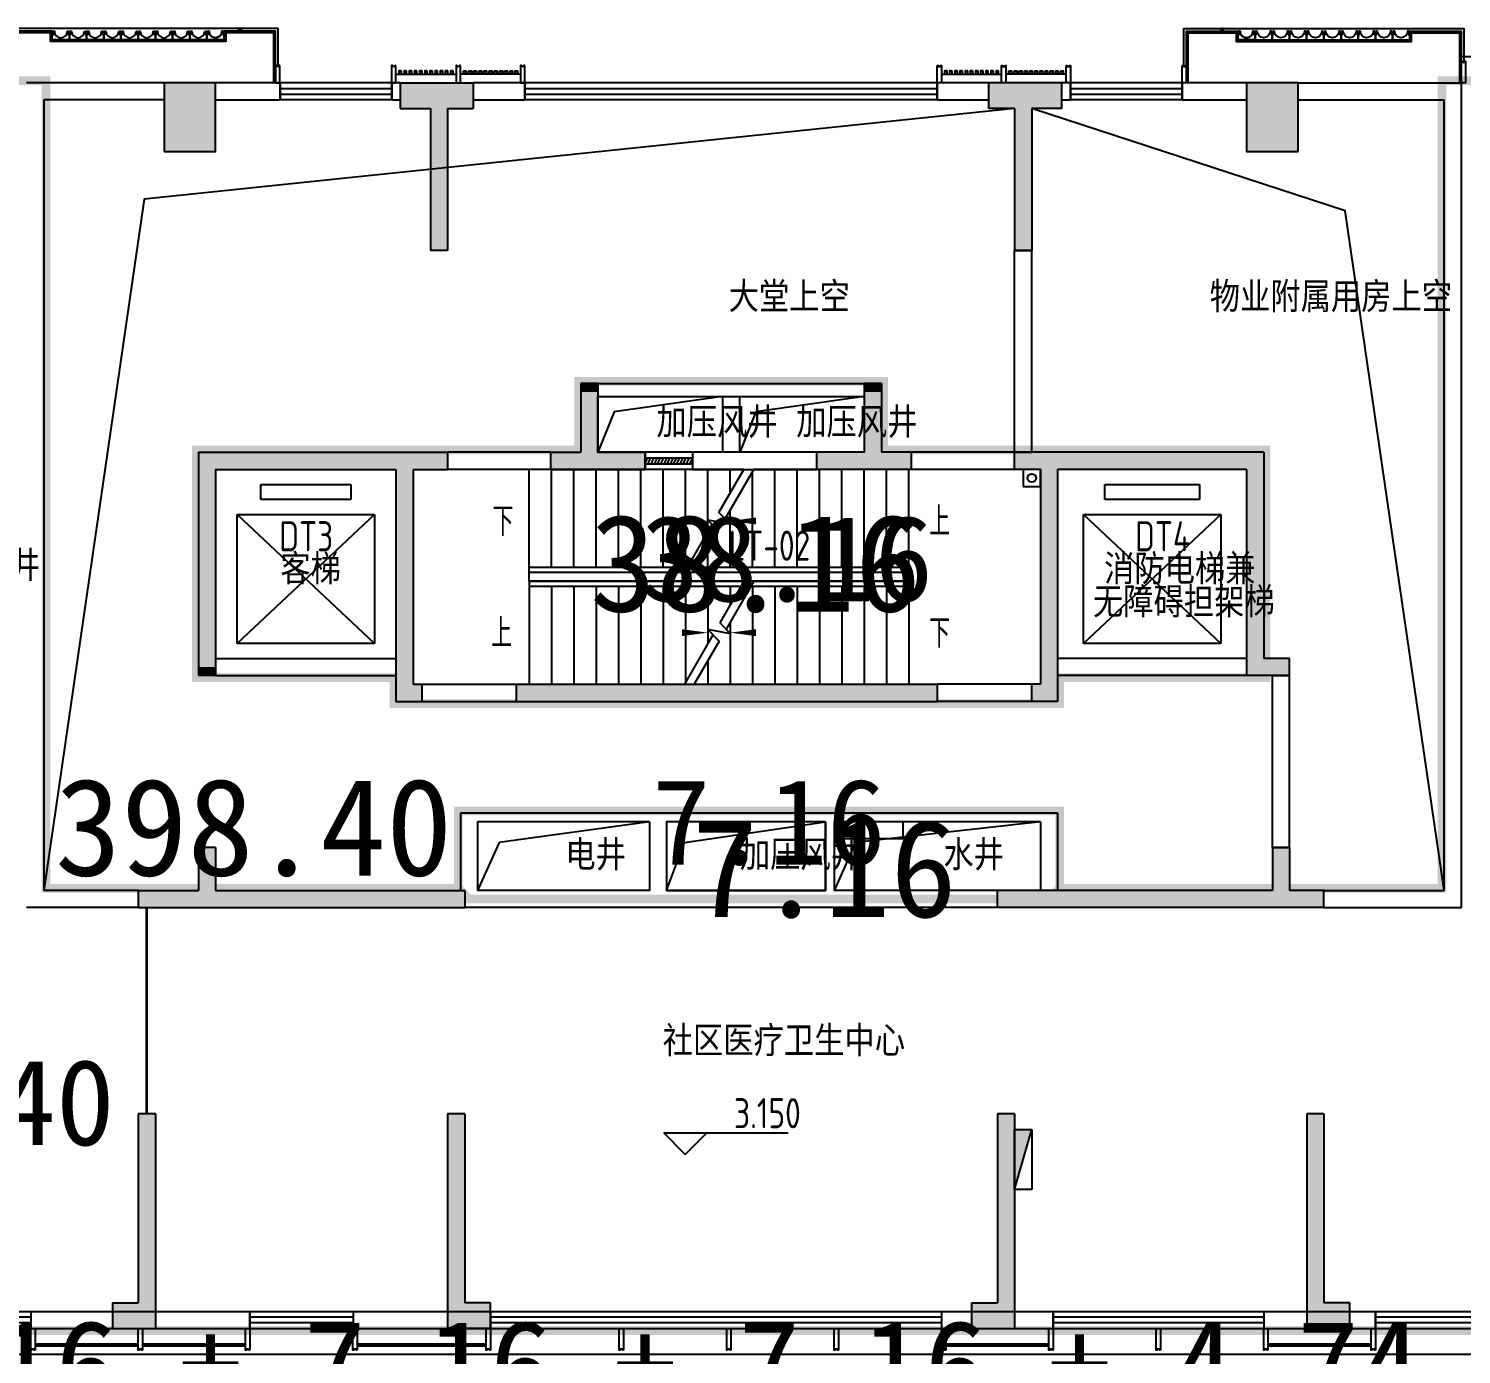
# Model space of a CAD drawing. Extents: x 512858 to 514372, y -232486 to -231710.
# Drawn here: x 513217.2 to 513233.88, y -231867.41 to -231851.98 of the extents above; entities that cross this region are included whole.
import ezdxf

# ---------------------------------------------------------------- set-up
doc = ezdxf.new("R2010")
doc.units = 0
doc.header["$LTSCALE"] = 1000
doc.linetypes.add('__DASH', pattern=[0.35, 0.25, -0.1])
doc.linetypes.add('DASH', pattern=[0.35, 0.25, -0.1])
doc.layers.get('0').update_dxf_attribs({"color": 252})
for name, color, linetype in [('$计算结果', 7, 'Continuous'), ('$面积结果', 7, 'Continuous'), ('0-灰色石材', 253, 'Continuous'), ('0水提弱电', 253, 'Continuous'), ('2#HXT-2F$0$A-ANNO-50-SYMB', 253, 'Continuous'), ('2#HXT-2F$0$A-ANNO-50-TXT', 253, 'Continuous'), ('2#HXT-2F$0$A-HOLE-E', 253, 'Continuous'), ('2#HXT-2F$0$A-PATT-COLU', 253, 'Continuous'), ('2#HXT-2F$0$A-STAIR', 253, 'Continuous'), ('2#HXT-2F$0$A-STR-CONC-B', 253, 'Continuous'), ('2#HXT-2F$0$A-STR-CONC-C', 253, 'Continuous'), ('2#HXT-2F$0$A-WALL-S', 253, 'Continuous'), ('2#HXT-2F$0$A-WINDOW', 253, 'Continuous'), ('2#HXT-2F$0$AA-DOOR_FIRE_TEXT', 253, 'Continuous'), ('6#-造型-1F（实施版）石材-STONE-S', 253, 'Continuous'), ('6#-造型-1F（实施版）金属型材-METAL-S', 253, 'Continuous'), ('6#-造型-1F（实施版）门窗', 253, 'Continuous'), ('6#-造型-1F（实施版）香槟金涂料', 253, 'Continuous'), ('A-ANNO-100-DIM-E', 253, 'Continuous'), ('A-ANNO-100-TXT', 252, 'Continuous'), ('A-HOLE-E', 253, 'Continuous'), ('A-METAL-E', 253, 'Continuous'), ('A-PATT-COLU', 253, 'Continuous'), ('A-STONE-S', 253, 'Continuous'), ('A-STR-CONC-B', 252, 'Continuous'), ('A-STR-CONC-C', 253, 'Continuous'), ('A-WALL-S', 252, 'Continuous'), ('A-WINDOW', 253, 'Continuous'), ('PUB_HATCH', 252, 'Continuous')]:
    doc.layers.add(name, color=color, linetype=linetype)
for name, color, linetype, lineweight in [('P-FIRE-FH', 252, 'Continuous', 25), ('面积-计容-住宅-1', 1, 'Continuous', 0), ('面积-计容-社区医疗卫生中心-1', 18, 'Continuous', 0)]:
    doc.layers.add(name, color=color, linetype=linetype, lineweight=lineweight)
doc.styles.add('2#HXT-2F$0$STANDARD', font='GBENOR', dxfattribs={"bigfont": 'GBCBIG'})
doc.styles.add('dw', font='simhei.ttf')
doc.styles.add('TYDG_02', font='TSSDENG.shx', dxfattribs={"width": 0.8, "bigfont": 'hztxt.shx'})

# ---------------------------------------------------------------- blocks, each defined once
blk = doc.blocks.new('1新432#HXT-2F$0$$WINLIB2D$00000039')
at = {"color": 0}
for points in [[(-0.5, 0.5), (-0.5, -0.5)], [(0.5, 0.5), (-0.5, 0.5)], [(0.5, -0.5), (0.5, 0.5)], [(-0.5, 0.167), (0.5, 0.167)], [(-0.452, -0.167), (-0.5, 0.084)], [(-0.384, -0.167), (-0.448, 0.167)], [(-0.316, -0.167), (-0.38, 0.167)], [(-0.248, -0.167), (-0.312, 0.167)], [(-0.18, -0.167), (-0.244, 0.167)], [(-0.112, -0.167), (-0.176, 0.167)], [(-0.044, -0.167), (-0.108, 0.167)], [(0.024, -0.167), (-0.04, 0.167)], [(0.092, -0.167), (0.028, 0.167)], [(0.16, -0.167), (0.096, 0.167)], [(0.228, -0.167), (0.164, 0.167)], [(0.296, -0.167), (0.232, 0.167)], [(0.364, -0.167), (0.3, 0.167)], [(0.432, -0.167), (0.368, 0.167)], [(0.5, -0.167), (0.436, 0.167)], [(-0.5, -0.167), (0.5, -0.167)], [(0.5, -0.5), (-0.5, -0.5)]]:
    blk.add_lwpolyline(points, dxfattribs=at)
blk = doc.blocks.new('1新159_FZH')
blk.add_lwpolyline([(-0.5, -0.5), (0.5, -0.5), (0.5, 0.5), (-0.5, 0.5)], close=True)
at = {"layer": 'PUB_HATCH'}
blk.add_solid([(-0.5, -0.5), (0.5, -0.5), (-0.5, 0.5), (0.5, 0.5)], dxfattribs=at)
blk = doc.blocks.new('1新422#HXT-2F$0$$WINLIB2D$00000001')
at = {"color": 0}
for points in [[(-0.5, 0.5), (-0.5, -0.5)], [(-0.5, 0.5), (0.5, 0.5)], [(0.5, -0.5), (0.5, 0.5)], [(0.5, 0.1667), (-0.5, 0.1667)], [(0.5, -0.1667), (-0.5, -0.1667)], [(-0.5, -0.5), (0.5, -0.5)]]:
    blk.add_lwpolyline(points, dxfattribs=at)
blk = doc.blocks.new('1新412#HXT-2F')
at = {"layer": '2#HXT-2F$0$A-PATT-COLU'}
for points in [[(-118857, -995271), (-118507, -995271), (-118407, -995171), (-118407, -994971), (-118857, -994971)], [(-118407, -995171), (-118307, -995271), (-118007, -995271), (-118007, -994971), (-118407, -994971)], [(-111607, -995171), (-111607, -994971), (-112007, -994971), (-112007, -995271), (-111707, -995271)], [(-111157, -994971), (-111607, -994971), (-111607, -995171), (-111507, -995271), (-111157, -995271)], [(-118407, -995171), (-118507, -995271), (-118507, -996921), (-118307, -996921), (-118307, -995271)], [(-111607, -995171), (-111707, -995271), (-111707, -996921), (-111507, -996921), (-111507, -995271)], [(-116757, -998471), (-116757, -998571), (-116557, -998571), (-116557, -998471)], [(-113457, -998471), (-113457, -998571), (-113257, -998571), (-113257, -998471)], [(-116557, -998571), (-116757, -998571), (-116757, -999271), (-116657, -999338), (-116557, -999271)], [(-113257, -998571), (-113457, -998571), (-113457, -999271), (-113357, -999338), (-113257, -999271)], [(-121207, -999271), (-121007, -999471), (-118907, -999471), (-118807, -999404), (-118807, -999271)], [(-121007, -999471), (-121207, -999271), (-121207, -1001771), (-121007, -1001771)], [(-118807, -999404), (-118707, -999471), (-118307, -999471), (-118307, -999271), (-118807, -999271)], [(-117107, -999471), (-116657, -999471), (-116657, -999338), (-116757, -999271), (-117107, -999271)], [(-116657, -999338), (-116657, -999471), (-116007, -999471), (-116007, -999271), (-116557, -999271)], [(-113357, -999338), (-113457, -999271), (-114007, -999271), (-114007, -999471), (-113357, -999471)], [(-112907, -999271), (-113257, -999271), (-113357, -999338), (-113357, -999471), (-112907, -999471)], [(-111307, -999404), (-111307, -999271), (-111707, -999271), (-111707, -999471), (-111407, -999471)], [(-109007, -999471), (-108807, -999271), (-111307, -999271), (-111307, -999404), (-111207, -999471)], [(-108807, -999271), (-109007, -999471), (-109007, -1001871), (-108807, -1001671)], [(-118807, -999404), (-118907, -999471), (-118907, -1001771), (-118707, -1001771), (-118707, -999471)], [(-111307, -999404), (-111407, -999471), (-111407, -1001771), (-111207, -1001771), (-111207, -999471)], [(-121007, -1001771), (-121207, -1001771), (-121207, -1001871), (-121007, -1001871)], [(-118707, -1001771), (-118907, -1001771), (-118907, -1002171), (-118707, -1001971)], [(-111207, -1001771), (-111407, -1001771), (-111407, -1001971), (-111207, -1002171)], [(-108507, -1001671), (-108807, -1001671), (-109007, -1001871), (-108507, -1001871)], [(-118707, -1001971), (-118907, -1002171), (-118607, -1002171), (-118607, -1001971)], [(-117507, -1002171), (-112607, -1002171), (-112607, -1001971), (-117507, -1001971)], [(-111207, -1002171), (-111407, -1001971), (-111507, -1001971), (-111507, -1002171)], [(-121207, -1003871), (-121207, -1004371), (-121107, -1004438), (-121007, -1004371), (-121007, -1003871)], [(-108707, -1003871), (-108707, -1004371), (-108607, -1004438), (-108507, -1004371), (-108507, -1003871)], [(-121907, -1004571), (-121107, -1004571), (-121107, -1004438), (-121207, -1004371), (-121907, -1004371)], [(-121107, -1004438), (-121107, -1004571), (-118107, -1004571), (-118107, -1004371), (-121007, -1004371)], [(-111307, -1004571), (-111307, -1004371), (-111907, -1004371), (-111907, -1004571)], [(-108607, -1004438), (-108707, -1004371), (-111307, -1004371), (-111307, -1004571), (-108607, -1004571)], [(-108107, -1004371), (-108507, -1004371), (-108607, -1004438), (-108607, -1004571), (-108107, -1004571)]]:
    blk.add_hatch(color=256, dxfattribs=at).paths.add_polyline_path(points)
blk.add_lwpolyline([(-113007, -1003571), (-113007, -1003771), (-113807, -1003771)])
at = {"layer": '2#HXT-2F$0$A-ANNO-50-SYMB', "elevation": 0}
for points in [[(-117487, -1000071, 0, 0, 0), (-115277, -1000071, 0, 80, 0), (-115577, -1000071, 0, 0, 0)], [(-112807, -1000071, 0, 0, 0), (-115017, -1000071, 0, 80, 0), (-114717, -1000071, 0, 0, 0)], [(-117487, -1001371, 0, 0, 0), (-115277, -1001371, 0, 80, 0), (-115577, -1001371, 0, 0, 0)], [(-112807, -1001371, 0, 0, 0), (-115017, -1001371, 0, 80, 0), (-114717, -1001371, 0, 0, 0)]]:
    blk.add_lwpolyline(points, format="xyseb", dxfattribs=at)
at = {"layer": '2#HXT-2F$0$A-HOLE-E'}
for points in [[(-116557, -998621), (-115107, -998621), (-115107, -999271), (-116557, -999271)], [(-114907, -998621), (-113457, -998621), (-113457, -999271), (-114907, -999271)], [(-113907, -1003571), (-115757, -1003571), (-115757, -1004371), (-113907, -1004371)]]:
    blk.add_lwpolyline(points, close=True, dxfattribs=at)
for points in [[(-115107, -998621), (-116367, -998800), (-116557, -999271)], [(-113457, -998621), (-114717, -998800), (-114907, -999271)], [(-115957, -1003571), (-117707, -1003812), (-117957, -1004371)], [(-115757, -1004371), (-115549, -1003812), (-113907, -1003571)], [(-111407, -1003571), (-113557, -1003812), (-113807, -1004371)]]:
    blk.add_lwpolyline(points, dxfattribs=at)
at = {"layer": '2#HXT-2F$0$A-STAIR'}
for p, q in [((-114858, -999471), (-117357, -999471)), ((-117357, -1000611), (-117357, -999471)), ((-117097, -1000611), (-117097, -999471)), ((-116837, -1000611), (-116837, -999471)), ((-116577, -1000611), (-116577, -999471)), ((-116317, -1000611), (-116317, -999471)), ((-116057, -1000611), (-116057, -999471)), ((-115797, -1000611), (-115797, -999471)), ((-115537, -1000611), (-115537, -999471)), ((-115277, -1000056), (-115277, -999471)), ((-115149, -999974), (-114858, -999471)), ((-115075, -1000047), (-114743, -999471)), ((-115017, -999746), (-115017, -999471)), ((-114757, -1000611), (-114757, -999495)), ((-112937, -999471), (-114743, -999471)), ((-114497, -1000611), (-114497, -999471)), ((-114237, -1000611), (-114237, -999471)), ((-113977, -1000611), (-113977, -999471)), ((-113717, -1000611), (-113717, -999471)), ((-113457, -1000611), (-113457, -999471)), ((-113197, -1000611), (-113197, -999471)), ((-112937, -1000611), (-112937, -999471)), ((-120482, -999821), (-120482, -999646)), ((-120482, -999646), (-119432, -999646)), ((-119432, -999646), (-119432, -999821)), ((-110657, -999821), (-110657, -999646)), ((-110657, -999646), (-109557, -999646)), ((-109557, -999646), (-109557, -999821)), ((-119432, -999821), (-120482, -999821)), ((-109557, -999821), (-110657, -999821)), ((-120757, -1001496), (-120757, -999996)), ((-120757, -999996), (-119157, -999996)), ((-119157, -999996), (-120757, -1001496)), ((-119157, -1001496), (-120757, -999996)), ((-119157, -999996), (-119157, -1001496)), ((-115017, -1000106), (-115149, -999974)), ((-115017, -1000105), (-115017, -999946)), ((-110907, -1001496), (-110907, -999996)), ((-110907, -999996), (-109307, -999996)), ((-109307, -999996), (-110907, -1001496)), ((-109307, -1001496), (-110907, -999996)), ((-109307, -999996), (-109307, -1001496)), ((-115551, -1000671), (-115228, -1000112)), ((-115155, -1000185), (-115281, -1000059)), ((-115281, -1000059), (-115017, -1000106)), ((-115277, -1000196), (-115277, -1000064)), ((-115017, -1000611), (-115017, -1000106)), ((-115436, -1000671), (-115155, -1000185)), ((-115277, -1000611), (-115277, -1000396)), ((-117357, -1000671), (-117357, -1000611)), ((-115516, -1000611), (-117357, -1000611)), ((-117357, -1000671), (-117357, -1000611)), ((-112937, -1000611), (-115401, -1000611)), ((-112937, -1000671), (-112937, -1000611)), ((-112937, -1000671), (-112937, -1000611)), ((-115551, -1000671), (-117357, -1000671)), ((-115551, -1000671), (-117357, -1000671)), ((-117357, -1000771), (-114858, -1000771)), ((-117357, -1000771), (-117357, -1000831)), ((-117357, -1000771), (-114858, -1000771)), ((-117357, -1000771), (-117357, -1000831)), ((-117357, -1000831), (-117357, -1001971)), ((-117357, -1000831), (-114893, -1000831)), ((-117097, -1000831), (-117097, -1001971)), ((-116837, -1000831), (-116837, -1001971)), ((-116577, -1000831), (-116577, -1001971)), ((-116317, -1000831), (-116317, -1001971)), ((-116057, -1000831), (-116057, -1001971)), ((-115797, -1000831), (-115797, -1001971)), ((-115537, -1000831), (-115537, -1001946)), ((-112937, -1000671), (-115436, -1000671)), ((-112937, -1000671), (-115436, -1000671)), ((-115277, -1000831), (-115277, -1001336)), ((-114858, -1000771), (-115139, -1001257)), ((-114743, -1000771), (-115065, -1001330)), ((-115017, -1000831), (-115017, -1001046)), ((-114777, -1000831), (-112937, -1000831)), ((-114757, -1000831), (-114757, -1001971)), ((-114743, -1000771), (-112937, -1000771)), ((-114743, -1000771), (-112937, -1000771)), ((-114497, -1000831), (-114497, -1001971)), ((-114237, -1000831), (-114237, -1001971)), ((-113977, -1000831), (-113977, -1001971)), ((-113717, -1000831), (-113717, -1001971)), ((-113457, -1000831), (-113457, -1001971)), ((-113197, -1000831), (-113197, -1001971)), ((-112937, -1000771), (-112937, -1000831)), ((-112937, -1000771), (-112937, -1000831)), ((-112937, -1000831), (-112937, -1001971)), ((-115139, -1001257), (-115012, -1001383)), ((-115017, -1001246), (-115017, -1001378)), ((-119157, -1001496), (-120757, -1001496)), ((-115219, -1001395), (-115551, -1001971)), ((-115145, -1001468), (-115436, -1001971)), ((-115277, -1001336), (-115277, -1001496)), ((-115012, -1001383), (-115277, -1001336)), ((-115277, -1001336), (-115145, -1001468)), ((-115017, -1001386), (-115017, -1001971)), ((-109307, -1001496), (-110907, -1001496)), ((-115277, -1001696), (-115277, -1001971)), ((-117357, -1001971), (-115551, -1001971)), ((-115436, -1001971), (-112937, -1001971))]:
    blk.add_line(p, q, dxfattribs=at)
at = {"layer": '2#HXT-2F$0$A-STR-CONC-B'}
for p, q in [((-118857, -994971), (-118407, -994971)), ((-118857, -994971), (-118857, -995271)), ((-118407, -994971), (-118007, -994971)), ((-118007, -994971), (-118007, -995271)), ((-111607, -994971), (-112007, -994971)), ((-112007, -995271), (-112007, -994971)), ((-111157, -994971), (-111607, -994971)), ((-111157, -995271), (-111157, -994971)), ((-118857, -995271), (-118507, -995271)), ((-118507, -995271), (-118507, -996921)), ((-118307, -995271), (-118307, -996921)), ((-118307, -995271), (-118007, -995271)), ((-111707, -995271), (-112007, -995271)), ((-111707, -995271), (-111707, -996921)), ((-111507, -995271), (-111507, -996921)), ((-111157, -995271), (-111507, -995271)), ((-118307, -996921), (-118507, -996921)), ((-111507, -996921), (-111707, -996921)), ((-116757, -998471), (-116757, -998571)), ((-116557, -998471), (-116757, -998471)), ((-116557, -998471), (-116557, -998571)), ((-113457, -998471), (-113457, -998571)), ((-113257, -998471), (-113457, -998471)), ((-113257, -998471), (-113257, -998571)), ((-116757, -998571), (-116757, -999271)), ((-116557, -998571), (-116557, -999271)), ((-113457, -998571), (-113457, -999271)), ((-113257, -998571), (-113257, -999271)), ((-121207, -999271), (-118807, -999271)), ((-121207, -999271), (-121207, -1001771)), ((-118807, -999271), (-118307, -999271)), ((-118307, -999271), (-118307, -999471)), ((-117107, -999271), (-116757, -999271)), ((-117107, -999271), (-117107, -999471)), ((-116557, -999271), (-116007, -999271)), ((-116007, -999271), (-116007, -999471)), ((-113457, -999271), (-114007, -999271)), ((-114007, -999471), (-114007, -999271)), ((-112907, -999271), (-113257, -999271)), ((-112907, -999471), (-112907, -999271)), ((-111307, -999271), (-111707, -999271)), ((-111707, -999471), (-111707, -999271)), ((-108807, -999271), (-111307, -999271)), ((-108807, -999271), (-108807, -1001671)), ((-121007, -999471), (-118907, -999471)), ((-121007, -999471), (-121007, -1001771)), ((-118907, -999471), (-118907, -1001771)), ((-118707, -999471), (-118707, -1001771)), ((-118707, -999471), (-118307, -999471)), ((-117107, -999471), (-116657, -999471)), ((-116657, -999471), (-116007, -999471)), ((-113357, -999471), (-114007, -999471)), ((-112907, -999471), (-113357, -999471)), ((-111407, -999471), (-111707, -999471)), ((-111407, -999471), (-111407, -1001771)), ((-109007, -999471), (-111207, -999471)), ((-111207, -999471), (-111207, -1001771)), ((-109007, -999471), (-109007, -1001871)), ((-121207, -1001771), (-121207, -1001871)), ((-121007, -1001771), (-121007, -1001871)), ((-118907, -1001771), (-118907, -1002171)), ((-118707, -1001771), (-118707, -1001971)), ((-111407, -1001771), (-111407, -1001971)), ((-111207, -1001771), (-111207, -1002171)), ((-108507, -1001671), (-108807, -1001671)), ((-108507, -1001871), (-108507, -1001671)), ((-121007, -1001871), (-121207, -1001871)), ((-118707, -1001971), (-118607, -1001971)), ((-118607, -1001971), (-118607, -1002171)), ((-117507, -1001971), (-112607, -1001971)), ((-117507, -1001971), (-117507, -1002171)), ((-112607, -1001971), (-112607, -1002171)), ((-111407, -1001971), (-111507, -1001971)), ((-111507, -1002171), (-111507, -1001971)), ((-108507, -1001871), (-109007, -1001871)), ((-118907, -1002171), (-118607, -1002171)), ((-117507, -1002171), (-112607, -1002171)), ((-111207, -1002171), (-111507, -1002171)), ((-121207, -1003871), (-121207, -1004371)), ((-121007, -1003871), (-121207, -1003871)), ((-121007, -1003871), (-121007, -1004371)), ((-108707, -1003871), (-108707, -1004371)), ((-108507, -1003871), (-108707, -1003871)), ((-108507, -1003871), (-108507, -1004371)), ((-121907, -1004371), (-121207, -1004371)), ((-121907, -1004371), (-121907, -1004571)), ((-121007, -1004371), (-118107, -1004371)), ((-118107, -1004371), (-118107, -1004571)), ((-111307, -1004371), (-111907, -1004371)), ((-111907, -1004571), (-111907, -1004371)), ((-108707, -1004371), (-111307, -1004371)), ((-108107, -1004371), (-108507, -1004371)), ((-108107, -1004571), (-108107, -1004371)), ((-121907, -1004571), (-121107, -1004571)), ((-121107, -1004571), (-118107, -1004571)), ((-111307, -1004571), (-111907, -1004571)), ((-108607, -1004571), (-111307, -1004571)), ((-108107, -1004571), (-108607, -1004571))]:
    blk.add_line(p, q, dxfattribs=at)
at = {"layer": '2#HXT-2F$0$A-WALL-S'}
for p, q in [((-121607, -994971), (-123207, -994971)), ((-120257, -994971), (-121007, -994971)), ((-120257, -995171), (-120257, -994971)), ((-118857, -994971), (-118957, -994971)), ((-118957, -994971), (-118957, -995171)), ((-117407, -994971), (-118007, -994971)), ((-117407, -995171), (-117407, -994971)), ((-112007, -994971), (-112607, -994971)), ((-112607, -994971), (-112607, -995171)), ((-111057, -994971), (-111157, -994971)), ((-111057, -995171), (-111057, -994971)), ((-109007, -994971), (-109757, -994971)), ((-109757, -994971), (-109757, -995171)), ((-108407, -994971), (-106507, -994971)), ((-106507, -1004571), (-106507, -994971)), ((-123007, -995171), (-123007, -1004371)), ((-121607, -995171), (-123007, -995171)), ((-121007, -995171), (-120257, -995171)), ((-118957, -995171), (-118857, -995171)), ((-118007, -995171), (-117407, -995171)), ((-112607, -995171), (-112007, -995171)), ((-111157, -995171), (-111057, -995171)), ((-109757, -995171), (-109007, -995171)), ((-108407, -995171), (-106707, -995171)), ((-106707, -1004371), (-106707, -995171)), ((-116557, -998471), (-113457, -998471)), ((-116557, -998621), (-113457, -998621)), ((-117107, -999271), (-118307, -999271)), ((-116007, -999471), (-116007, -999271)), ((-114007, -999271), (-115457, -999271)), ((-115457, -999271), (-115457, -999471)), ((-111707, -999271), (-112907, -999271)), ((-117107, -999471), (-118307, -999471)), ((-115457, -999471), (-114007, -999471)), ((-111707, -999471), (-112907, -999471)), ((-112937, -1000671), (-117357, -1000671)), ((-117357, -1000771), (-117357, -1000671)), ((-112937, -1000771), (-117357, -1000771)), ((-112937, -1000771), (-112937, -1000671)), ((-121007, -1001671), (-118907, -1001671)), ((-109007, -1001671), (-111207, -1001671)), ((-121007, -1001871), (-118907, -1001871)), ((-118607, -1001971), (-117507, -1001971)), ((-111507, -1001971), (-112607, -1001971)), ((-109007, -1001871), (-111207, -1001871)), ((-118607, -1002171), (-117507, -1002171)), ((-111507, -1002171), (-112607, -1002171)), ((-118157, -1003471), (-118157, -1004371)), ((-115857, -1003471), (-118157, -1003471)), ((-113907, -1003471), (-115857, -1003471)), ((-111207, -1003471), (-113907, -1003471)), ((-111207, -1003471), (-111207, -1004371)), ((-117957, -1003571), (-117957, -1004371)), ((-115957, -1003571), (-117957, -1003571)), ((-115957, -1003571), (-115957, -1004371)), ((-115757, -1003571), (-115757, -1004371)), ((-113907, -1003571), (-115757, -1003571)), ((-113907, -1003571), (-113907, -1004371)), ((-113807, -1003571), (-113807, -1004371)), ((-111407, -1003571), (-113807, -1003571)), ((-111407, -1003571), (-111407, -1004371)), ((-121907, -1004371), (-123007, -1004371)), ((-118157, -1004371), (-118107, -1004371)), ((-115957, -1004371), (-117957, -1004371)), ((-113907, -1004371), (-115757, -1004371)), ((-111907, -1004371), (-113807, -1004371)), ((-108107, -1004371), (-106707, -1004371)), ((-121907, -1004571), (-123207, -1004571)), ((-118057, -1004571), (-118107, -1004571)), ((-115857, -1004571), (-118057, -1004571)), ((-113907, -1004571), (-115857, -1004571)), ((-111907, -1004571), (-113907, -1004571)), ((-108107, -1004571), (-106507, -1004571))]:
    blk.add_line(p, q, dxfattribs=at)
at = {"layer": '2#HXT-2F$0$AA-DOOR_FIRE_TEXT'}
blk.add_lwpolyline([(-111607, -999671), (-111407, -999671), (-111407, -999471), (-111607, -999471)], close=True, dxfattribs=at)
blk.add_circle((-111507, -999571), 50, dxfattribs=at)
at = {"layer": '2#HXT-2F$0$A-STR-CONC-C'}
for p, xscale, yscale, zscale, rotation in [((-121307, -995371, 0), 599.9999999964493, 800.0000000814907, 800.0000000814907, 359.9999999965316), ((-108707, -995371, 0), 800.0000000218861, 600.0000002622546, 600.0000002622546, 90)]:
    blk.add_blockref('1新159_FZH', p, dxfattribs=dict(at, xscale=xscale, yscale=yscale, zscale=zscale, rotation=rotation))
at = {"layer": '2#HXT-2F$0$A-WINDOW', "xscale": 1300, "yscale": 200, "zscale": 200, "rotation": 180}
blk.add_blockref('1新422#HXT-2F$0$$WINLIB2D$00000001', (-119607, -995071), dxfattribs=at)
at = {"layer": '2#HXT-2F$0$A-WINDOW', "yscale": -200, "zscale": 200}
for name, p, xscale in [('1新422#HXT-2F$0$$WINLIB2D$00000001', (-115007, -995071), -4800), ('1新422#HXT-2F$0$$WINLIB2D$00000001', (-110407, -995071), -1300), ('1新432#HXT-2F$0$$WINLIB2D$00000039', (-115732, -999371), 550)]:
    blk.add_blockref(name, p, dxfattribs=dict(at, xscale=xscale))
at = {"layer": '2#HXT-2F$0$A-ANNO-50-TXT', "color": 7, "style": '2#HXT-2F$0$STANDARD'}
for s, p in [('下', (-117782, -1000246)), ('上', (-112702, -1000246)), ('上', (-117800, -1001546)), ('下', (-112702, -1001546))]:
    blk.add_text(s, height=338, dxfattribs=at).set_placement(p)
blk = doc.blocks.new('1新321F结构')
at = {"layer": 'A-PATT-COLU'}
for points in [[(-118857, -995271), (-118507, -995271), (-118407, -995171), (-118407, -994971), (-118857, -994971)], [(-118407, -995171), (-118307, -995271), (-118007, -995271), (-118007, -994971), (-118407, -994971)], [(-111607, -995171), (-111607, -994971), (-112007, -994971), (-112007, -995271), (-111707, -995271)], [(-111157, -994971), (-111607, -994971), (-111607, -995171), (-111507, -995271), (-111157, -995271)], [(-118407, -995171), (-118507, -995271), (-118507, -996921), (-118307, -996921), (-118307, -995271)], [(-111607, -995171), (-111707, -995271), (-111707, -996921), (-111507, -996921), (-111507, -995271)], [(-116757, -998471), (-116757, -999271), (-116657, -999338), (-116557, -999271), (-116557, -998471)], [(-113457, -998471), (-113457, -999271), (-113357, -999338), (-113257, -999271), (-113257, -998471)], [(-121207, -999271), (-121007, -999471), (-118907, -999471), (-118807, -999404), (-118807, -999271)], [(-121007, -999471), (-121207, -999271), (-121207, -1001871), (-121007, -1001871)], [(-118807, -999404), (-118707, -999471), (-118307, -999471), (-118307, -999271), (-118807, -999271)], [(-117107, -999471), (-116657, -999471), (-116657, -999338), (-116757, -999271), (-117107, -999271)], [(-116657, -999338), (-116657, -999471), (-116007, -999471), (-116007, -999271), (-116557, -999271)], [(-113357, -999338), (-113457, -999271), (-114007, -999271), (-114007, -999471), (-113357, -999471)], [(-112907, -999271), (-113257, -999271), (-113357, -999338), (-113357, -999471), (-112907, -999471)], [(-111307, -999404), (-111307, -999271), (-111707, -999271), (-111707, -999471), (-111407, -999471)], [(-109007, -999471), (-108807, -999271), (-111307, -999271), (-111307, -999404), (-111207, -999471)], [(-108807, -999271), (-109007, -999471), (-109007, -1001871), (-108807, -1001671)], [(-118807, -999404), (-118907, -999471), (-118907, -1002171), (-118707, -1001971), (-118707, -999471)], [(-111307, -999404), (-111407, -999471), (-111407, -1001971), (-111207, -1002171), (-111207, -999471)], [(-108507, -1001671), (-108807, -1001671), (-109007, -1001871), (-108507, -1001871)], [(-118707, -1001971), (-118907, -1002171), (-118607, -1002171), (-118607, -1001971)], [(-117507, -1002171), (-112607, -1002171), (-112607, -1001971), (-117507, -1001971)], [(-111207, -1002171), (-111407, -1001971), (-111507, -1001971), (-111507, -1002171)], [(-121207, -1003871), (-121207, -1004371), (-121107, -1004438), (-121007, -1004371), (-121007, -1003871)], [(-108707, -1003871), (-108707, -1004371), (-108607, -1004438), (-108507, -1004371), (-108507, -1003871)], [(-121907, -1004571), (-121107, -1004571), (-121107, -1004438), (-121207, -1004371), (-121907, -1004371)], [(-121107, -1004438), (-121107, -1004571), (-118107, -1004571), (-118107, -1004371), (-121007, -1004371)], [(-108607, -1004438), (-108707, -1004371), (-111907, -1004371), (-111907, -1004571), (-108607, -1004571)], [(-108107, -1004371), (-108507, -1004371), (-108607, -1004438), (-108607, -1004571), (-108107, -1004571)], [(-121907, -1006971), (-121907, -1009171), (-121707, -1009471), (-121707, -1006971)], [(-118307, -1006971), (-118307, -1009471), (-118107, -1009171), (-118107, -1006971)], [(-111907, -1006971), (-111907, -1009171), (-111707, -1009471), (-111707, -1006971)], [(-108307, -1006971), (-108307, -1009471), (-108107, -1009171), (-108107, -1006971)], [(-122207, -1009471), (-121707, -1009471), (-121907, -1009171), (-122207, -1009171)], [(-117807, -1009171), (-118107, -1009171), (-118307, -1009471), (-117807, -1009471)], [(-112207, -1009471), (-111707, -1009471), (-111907, -1009171), (-112207, -1009171)], [(-107807, -1009171), (-108107, -1009171), (-108307, -1009471), (-107807, -1009471)]]:
    blk.add_hatch(color=256, dxfattribs=at).paths.add_polyline_path(points)
at = {"layer": 'A-STR-CONC-B'}
for p, q in [((-118857, -994971), (-118407, -994971)), ((-118857, -994971), (-118857, -995271)), ((-118407, -994971), (-118007, -994971)), ((-118007, -994971), (-118007, -995271)), ((-111607, -994971), (-112007, -994971)), ((-112007, -995271), (-112007, -994971)), ((-111157, -994971), (-111607, -994971)), ((-111157, -995271), (-111157, -994971)), ((-118857, -995271), (-118507, -995271)), ((-118507, -995271), (-118507, -996921)), ((-118307, -995271), (-118307, -996921)), ((-118307, -995271), (-118007, -995271)), ((-111707, -995271), (-112007, -995271)), ((-111707, -995271), (-111707, -996921)), ((-111507, -995271), (-111507, -996921)), ((-111157, -995271), (-111507, -995271)), ((-118307, -996921), (-118507, -996921)), ((-111507, -996921), (-111707, -996921)), ((-116757, -998471), (-116757, -999271)), ((-116557, -998471), (-116757, -998471)), ((-116557, -998471), (-116557, -999271)), ((-113457, -998471), (-113457, -999271)), ((-113257, -998471), (-113457, -998471)), ((-113257, -998471), (-113257, -999271)), ((-121207, -999271), (-118807, -999271)), ((-121207, -999271), (-121207, -1001871)), ((-118807, -999271), (-118307, -999271)), ((-118307, -999271), (-118307, -999471)), ((-117107, -999271), (-116757, -999271)), ((-117107, -999271), (-117107, -999471)), ((-116557, -999271), (-116007, -999271)), ((-116007, -999271), (-116007, -999471)), ((-113457, -999271), (-114007, -999271)), ((-114007, -999471), (-114007, -999271)), ((-112907, -999271), (-113257, -999271)), ((-112907, -999471), (-112907, -999271)), ((-111307, -999271), (-111707, -999271)), ((-111707, -999471), (-111707, -999271)), ((-108807, -999271), (-111307, -999271)), ((-108807, -999271), (-108807, -1001671)), ((-121007, -999471), (-118907, -999471)), ((-121007, -999471), (-121007, -1001871)), ((-118907, -999471), (-118907, -1002171)), ((-118707, -999471), (-118707, -1001971)), ((-118707, -999471), (-118307, -999471)), ((-117107, -999471), (-116657, -999471)), ((-116657, -999471), (-116007, -999471)), ((-113357, -999471), (-114007, -999471)), ((-112907, -999471), (-113357, -999471)), ((-111407, -999471), (-111707, -999471)), ((-111407, -999471), (-111407, -1001971)), ((-109007, -999471), (-111207, -999471)), ((-111207, -999471), (-111207, -1002171)), ((-109007, -999471), (-109007, -1001871)), ((-108507, -1001671), (-108807, -1001671)), ((-108507, -1001871), (-108507, -1001671)), ((-121007, -1001871), (-121207, -1001871)), ((-118707, -1001971), (-118607, -1001971)), ((-118607, -1001971), (-118607, -1002171)), ((-117507, -1001971), (-112607, -1001971)), ((-117507, -1001971), (-117507, -1002171)), ((-112607, -1001971), (-112607, -1002171)), ((-111407, -1001971), (-111507, -1001971)), ((-111507, -1002171), (-111507, -1001971)), ((-108507, -1001871), (-109007, -1001871)), ((-118907, -1002171), (-118607, -1002171)), ((-117507, -1002171), (-112607, -1002171)), ((-111207, -1002171), (-111507, -1002171)), ((-121207, -1003871), (-121207, -1004371)), ((-121007, -1003871), (-121207, -1003871)), ((-121007, -1003871), (-121007, -1004371)), ((-108707, -1003871), (-108707, -1004371)), ((-108507, -1003871), (-108707, -1003871)), ((-108507, -1003871), (-108507, -1004371)), ((-121907, -1004371), (-121207, -1004371)), ((-121907, -1004371), (-121907, -1004571)), ((-121007, -1004371), (-118107, -1004371)), ((-118107, -1004371), (-118107, -1004571)), ((-108707, -1004371), (-111907, -1004371)), ((-111907, -1004571), (-111907, -1004371)), ((-108107, -1004371), (-108507, -1004371)), ((-108107, -1004571), (-108107, -1004371)), ((-121907, -1004571), (-121107, -1004571)), ((-121107, -1004571), (-118107, -1004571)), ((-108607, -1004571), (-111907, -1004571)), ((-108107, -1004571), (-108607, -1004571)), ((-121907, -1006971), (-121907, -1009171)), ((-121707, -1006971), (-121907, -1006971)), ((-121707, -1006971), (-121707, -1009471)), ((-118307, -1006971), (-118307, -1009471)), ((-118107, -1006971), (-118307, -1006971)), ((-118107, -1006971), (-118107, -1009171)), ((-111907, -1006971), (-111907, -1009171)), ((-111707, -1006971), (-111907, -1006971)), ((-111707, -1006971), (-111707, -1009471)), ((-108307, -1006971), (-108307, -1009471)), ((-108107, -1006971), (-108307, -1006971)), ((-108107, -1006971), (-108107, -1009171)), ((-122207, -1009171), (-121907, -1009171)), ((-122207, -1009171), (-122207, -1009471)), ((-117807, -1009171), (-118107, -1009171)), ((-117807, -1009471), (-117807, -1009171)), ((-112207, -1009171), (-111907, -1009171)), ((-112207, -1009171), (-112207, -1009471)), ((-107807, -1009171), (-108107, -1009171)), ((-107807, -1009471), (-107807, -1009171)), ((-122207, -1009471), (-121707, -1009471)), ((-117807, -1009471), (-118307, -1009471)), ((-112207, -1009471), (-111707, -1009471)), ((-107807, -1009471), (-108307, -1009471))]:
    blk.add_line(p, q, dxfattribs=at)
at = {"layer": 'A-STR-CONC-C'}
for p, xscale, yscale, zscale, rotation in [((-121307, -995371, 0), 599.9999999964493, 800.0000000814907, 800.0000000814907, 359.9999999965316), ((-108707, -995371, 0), 800.0000000218861, 600.0000002622546, 600.0000002622546, 90)]:
    blk.add_blockref('1新159_FZH', p, dxfattribs=dict(at, xscale=xscale, yscale=yscale, zscale=zscale, rotation=rotation))
blk = doc.blocks.new('1新09$TwtSys$00000434')
for p, q in [((-0.5, 0.5), (-0.5, -0.5)), ((-0.5, -0.5), (0.5, 0.5)), ((0.5, 0.5), (-0.5, 0.5)), ((0.5, -0.5), (0.5, 0.5)), ((-0.5, -0.5), (0.5, -0.5))]:
    blk.add_line(p, q)
blk.add_solid([(0.5, -0.5), (0.5, 0.5), (-0.5, -0.5)])
blk = doc.blocks.new('1新65222')
at = {"layer": 'P-FIRE-FH', "xscale": -700.0000000000001, "yscale": 200.0000000000001, "zscale": 700, "rotation": 270}
blk.add_blockref('1新09$TwtSys$00000434', (622156, 1464957), dxfattribs=at)
blk = doc.blocks.new('1新170gthegsffsf')
at = {"layer": '6#-造型-1F（实施版）金属型材-METAL-S'}
blk.add_lwpolyline([(2575456, -483476), (2575446, -483476), (2575446, -483466), (2575416, -483466), (2575416, -483476), (2575406, -483476), (2575406, -483226), (2575456, -483226)], close=True, dxfattribs=at)
blk = doc.blocks.new('1新716#-造型-1F（实施版）$0$gdhdrgdgd')
at = {"layer": '6#-造型-1F（实施版）石材-STONE-S'}
blk.add_lwpolyline([(588135, -1017002), (588120, -1017002), (588120, -1016962), (588110, -1016962), (588110, -1016902), (588310, -1016902), (588310, -1016962), (588300, -1016962), (588300, -1017002), (588285, -1017002, 1), (588135, -1017002)], format="xyb", dxfattribs=at)
at = {"layer": '6#-造型-1F（实施版）金属型材-METAL-S'}
blk.add_lwpolyline([(588300, -1016962), (588320, -1016962), (588320, -1016982), (588300, -1016982)], close=True, dxfattribs=at)
blk = doc.blocks.new('1新706#-造型-1F（实施版）$0$$0$')
at = {"layer": '6#-造型-1F（实施版）石材-STONE-S'}
blk.add_lwpolyline([(588135, -1017002), (588120, -1017002), (588120, -1016962), (588110, -1016962), (588110, -1016902), (588310, -1016902), (588310, -1016962), (588300, -1016962), (588300, -1017002), (588285, -1017002, 1), (588135, -1017002)], format="xyb", dxfattribs=at)
at = {"layer": '6#-造型-1F（实施版）金属型材-METAL-S'}
blk.add_lwpolyline([(588300, -1016962), (588310, -1016962), (588310, -1016982), (588300, -1016982)], close=True, dxfattribs=at)
blk = doc.blocks.new('1新171gtrhhsfsfsf')
at = {"layer": '6#-造型-1F（实施版）金属型材-METAL-S'}
blk.add_lwpolyline([(2626556, -468526), (2626566, -468526), (2626566, -468536), (2626596, -468536), (2626596, -468526), (2626606, -468526), (2626606, -468726), (2626556, -468726)], close=True, dxfattribs=at)
blk = doc.blocks.new('1新662fwy')
at = {"layer": '6#-造型-1F（实施版）石材-STONE-S'}
for points in [[(2508732, -563718), (2508732, -563118), (2508132, -563118), (2508132, -563218), (2506132, -563218), (2506132, -563118), (2505532, -563118), (2505532, -563718)], [(2508712, -563718), (2508712, -563138), (2508152, -563138), (2508152, -563238), (2506112, -563238), (2506112, -563138), (2505552, -563138), (2505552, -563718)], [(2519332, -563718), (2519332, -563118), (2519932, -563118), (2519932, -563218), (2521932, -563218), (2521932, -563118), (2522532, -563118), (2522532, -563718)], [(2519352, -563718), (2519352, -563138), (2519912, -563138), (2519912, -563238), (2521952, -563238), (2521952, -563138), (2522512, -563138), (2522512, -563718)]]:
    blk.add_lwpolyline(points, dxfattribs=at)
at = {"layer": '6#-造型-1F（实施版）金属型材-METAL-S'}
for points in [[(2508762, -563528), (2508762, -563088), (2505502, -563088), (2505502, -563478)], [(2519302, -563528), (2519302, -563088), (2522562, -563088), (2522562, -563478)], [(2510132, -563618), (2510832, -563618)], [(2511582, -563618), (2510882, -563618)], [(2516482, -563618), (2517182, -563618)], [(2517932, -563618), (2517232, -563618)]]:
    blk.add_lwpolyline(points, dxfattribs=at)
for points in [[(2508332, -563088), (2508332, -563118), (2508302, -563118), (2508302, -563088), (2508312, -563088), (2508312, -563098), (2508322, -563098), (2508322, -563088)], [(2519732, -563088), (2519732, -563118), (2519762, -563118), (2519762, -563088), (2519752, -563088), (2519752, -563098), (2519742, -563098), (2519742, -563088)], [(2510197, -563578), (2510187, -563578), (2510187, -563588), (2510177, -563588), (2510177, -563578), (2510167, -563578), (2510167, -563618), (2510197, -563618)], [(2510257, -563578), (2510247, -563578), (2510247, -563588), (2510237, -563588), (2510237, -563578), (2510227, -563578), (2510227, -563618), (2510257, -563618)], [(2510317, -563578), (2510307, -563578), (2510307, -563588), (2510297, -563588), (2510297, -563578), (2510287, -563578), (2510287, -563618), (2510317, -563618)], [(2510377, -563578), (2510367, -563578), (2510367, -563588), (2510357, -563588), (2510357, -563578), (2510347, -563578), (2510347, -563618), (2510377, -563618)], [(2510437, -563578), (2510427, -563578), (2510427, -563588), (2510417, -563588), (2510417, -563578), (2510407, -563578), (2510407, -563618), (2510437, -563618)], [(2510497, -563578), (2510487, -563578), (2510487, -563588), (2510477, -563588), (2510477, -563578), (2510467, -563578), (2510467, -563618), (2510497, -563618)], [(2510557, -563578), (2510547, -563578), (2510547, -563588), (2510537, -563588), (2510537, -563578), (2510527, -563578), (2510527, -563618), (2510557, -563618)], [(2510617, -563578), (2510607, -563578), (2510607, -563588), (2510597, -563588), (2510597, -563578), (2510587, -563578), (2510587, -563618), (2510617, -563618)], [(2510677, -563578), (2510667, -563578), (2510667, -563588), (2510657, -563588), (2510657, -563578), (2510647, -563578), (2510647, -563618), (2510677, -563618)], [(2510737, -563578), (2510727, -563578), (2510727, -563588), (2510717, -563588), (2510717, -563578), (2510707, -563578), (2510707, -563618), (2510737, -563618)], [(2510797, -563578), (2510787, -563578), (2510787, -563588), (2510777, -563588), (2510777, -563578), (2510767, -563578), (2510767, -563618), (2510797, -563618)], [(2510917, -563578), (2510927, -563578), (2510927, -563588), (2510937, -563588), (2510937, -563578), (2510947, -563578), (2510947, -563618), (2510917, -563618)], [(2510977, -563578), (2510987, -563578), (2510987, -563588), (2510997, -563588), (2510997, -563578), (2511007, -563578), (2511007, -563618), (2510977, -563618)], [(2511037, -563578), (2511047, -563578), (2511047, -563588), (2511057, -563588), (2511057, -563578), (2511067, -563578), (2511067, -563618), (2511037, -563618)], [(2511097, -563578), (2511107, -563578), (2511107, -563588), (2511117, -563588), (2511117, -563578), (2511127, -563578), (2511127, -563618), (2511097, -563618)], [(2511157, -563578), (2511167, -563578), (2511167, -563588), (2511177, -563588), (2511177, -563578), (2511187, -563578), (2511187, -563618), (2511157, -563618)], [(2511217, -563578), (2511227, -563578), (2511227, -563588), (2511237, -563588), (2511237, -563578), (2511247, -563578), (2511247, -563618), (2511217, -563618)], [(2511277, -563578), (2511287, -563578), (2511287, -563588), (2511297, -563588), (2511297, -563578), (2511307, -563578), (2511307, -563618), (2511277, -563618)], [(2511337, -563578), (2511347, -563578), (2511347, -563588), (2511357, -563588), (2511357, -563578), (2511367, -563578), (2511367, -563618), (2511337, -563618)], [(2511397, -563578), (2511407, -563578), (2511407, -563588), (2511417, -563588), (2511417, -563578), (2511427, -563578), (2511427, -563618), (2511397, -563618)], [(2511457, -563578), (2511467, -563578), (2511467, -563588), (2511477, -563588), (2511477, -563578), (2511487, -563578), (2511487, -563618), (2511457, -563618)], [(2511517, -563578), (2511527, -563578), (2511527, -563588), (2511537, -563588), (2511537, -563578), (2511547, -563578), (2511547, -563618), (2511517, -563618)], [(2516547, -563578), (2516537, -563578), (2516537, -563588), (2516527, -563588), (2516527, -563578), (2516517, -563578), (2516517, -563618), (2516547, -563618)], [(2516607, -563578), (2516597, -563578), (2516597, -563588), (2516587, -563588), (2516587, -563578), (2516577, -563578), (2516577, -563618), (2516607, -563618)], [(2516667, -563578), (2516657, -563578), (2516657, -563588), (2516647, -563588), (2516647, -563578), (2516637, -563578), (2516637, -563618), (2516667, -563618)], [(2516727, -563578), (2516717, -563578), (2516717, -563588), (2516707, -563588), (2516707, -563578), (2516697, -563578), (2516697, -563618), (2516727, -563618)], [(2516787, -563578), (2516777, -563578), (2516777, -563588), (2516767, -563588), (2516767, -563578), (2516757, -563578), (2516757, -563618), (2516787, -563618)], [(2516847, -563578), (2516837, -563578), (2516837, -563588), (2516827, -563588), (2516827, -563578), (2516817, -563578), (2516817, -563618), (2516847, -563618)], [(2516907, -563578), (2516897, -563578), (2516897, -563588), (2516887, -563588), (2516887, -563578), (2516877, -563578), (2516877, -563618), (2516907, -563618)], [(2516967, -563578), (2516957, -563578), (2516957, -563588), (2516947, -563588), (2516947, -563578), (2516937, -563578), (2516937, -563618), (2516967, -563618)], [(2517027, -563578), (2517017, -563578), (2517017, -563588), (2517007, -563588), (2517007, -563578), (2516997, -563578), (2516997, -563618), (2517027, -563618)], [(2517087, -563578), (2517077, -563578), (2517077, -563588), (2517067, -563588), (2517067, -563578), (2517057, -563578), (2517057, -563618), (2517087, -563618)], [(2517147, -563578), (2517137, -563578), (2517137, -563588), (2517127, -563588), (2517127, -563578), (2517117, -563578), (2517117, -563618), (2517147, -563618)], [(2517267, -563578), (2517277, -563578), (2517277, -563588), (2517287, -563588), (2517287, -563578), (2517297, -563578), (2517297, -563618), (2517267, -563618)], [(2517327, -563578), (2517337, -563578), (2517337, -563588), (2517347, -563588), (2517347, -563578), (2517357, -563578), (2517357, -563618), (2517327, -563618)], [(2517387, -563578), (2517397, -563578), (2517397, -563588), (2517407, -563588), (2517407, -563578), (2517417, -563578), (2517417, -563618), (2517387, -563618)], [(2517447, -563578), (2517457, -563578), (2517457, -563588), (2517467, -563588), (2517467, -563578), (2517477, -563578), (2517477, -563618), (2517447, -563618)], [(2517507, -563578), (2517517, -563578), (2517517, -563588), (2517527, -563588), (2517527, -563578), (2517537, -563578), (2517537, -563618), (2517507, -563618)], [(2517567, -563578), (2517577, -563578), (2517577, -563588), (2517587, -563588), (2517587, -563578), (2517597, -563578), (2517597, -563618), (2517567, -563618)], [(2517627, -563578), (2517637, -563578), (2517637, -563588), (2517647, -563588), (2517647, -563578), (2517657, -563578), (2517657, -563618), (2517627, -563618)], [(2517687, -563578), (2517697, -563578), (2517697, -563588), (2517707, -563588), (2517707, -563578), (2517717, -563578), (2517717, -563618), (2517687, -563618)], [(2517747, -563578), (2517757, -563578), (2517757, -563588), (2517767, -563588), (2517767, -563578), (2517777, -563578), (2517777, -563618), (2517747, -563618)], [(2517807, -563578), (2517817, -563578), (2517817, -563588), (2517827, -563588), (2517827, -563578), (2517837, -563578), (2517837, -563618), (2517807, -563618)], [(2517867, -563578), (2517877, -563578), (2517877, -563588), (2517887, -563588), (2517887, -563578), (2517897, -563578), (2517897, -563618), (2517867, -563618)]]:
    blk.add_lwpolyline(points, close=True, dxfattribs=at)
at = {"layer": 'A-METAL-E', "linetype": 'ByBlock'}
blk.add_lwpolyline([(2498532, -578518), (2528332, -578518), (2528332, -574918), (2529832, -574918), (2529832, -563418), (2522532, -563418)], dxfattribs=at)
at = {"layer": 'A-STONE-S'}
for points in [[(2505932, -578398), (2507132, -578398)], [(2505932, -578418), (2507132, -578418)], [(2507182, -578398), (2508382, -578398)], [(2507182, -578418), (2508382, -578418)], [(2509682, -578398), (2511182, -578398)], [(2509682, -578418), (2511182, -578418)], [(2516532, -578398), (2517732, -578398)], [(2516532, -578418), (2517732, -578418)], [(2520282, -578398), (2521482, -578398)], [(2520282, -578418), (2521482, -578418)]]:
    blk.add_lwpolyline(points, dxfattribs=at)
at = {"layer": '0-灰色石材', "xscale": -1}
for p in [(5135338, -94993), (5136688, -94993), (5137438, -94993), (5138188, -94993)]:
    blk.add_blockref('1新171gtrhhsfsfsf', p, dxfattribs=at)
at = {"layer": '0-灰色石材'}
for p in [(-110124, -94993), (-109374, -94993), (-108624, -94993), (-107274, -94993)]:
    blk.add_blockref('1新171gtrhhsfsfsf', p, dxfattribs=at)
at = {"layer": '6#-造型-1F（实施版）石材-STONE-S', "rotation": 180}
for name, p in [('1新706#-造型-1F（实施版）$0$$0$', (3094442, -1580121)), ('1新716#-造型-1F（实施版）$0$gdhdrgdgd', (3094642, -1580121)), ('1新716#-造型-1F（实施版）$0$gdhdrgdgd', (3094842, -1580121)), ('1新716#-造型-1F（实施版）$0$gdhdrgdgd', (3095042, -1580121)), ('1新716#-造型-1F（实施版）$0$gdhdrgdgd', (3095242, -1580121)), ('1新716#-造型-1F（实施版）$0$gdhdrgdgd', (3095442, -1580121)), ('1新716#-造型-1F（实施版）$0$gdhdrgdgd', (3095642, -1580121)), ('1新716#-造型-1F（实施版）$0$gdhdrgdgd', (3095842, -1580121)), ('1新716#-造型-1F（实施版）$0$gdhdrgdgd', (3096042, -1580121)), ('1新706#-造型-1F（实施版）$0$$0$', (3108242, -1580121))]:
    blk.add_blockref(name, p, dxfattribs=at)
at = {"layer": '6#-造型-1F（实施版）石材-STONE-S', "xscale": -1, "rotation": 180}
for name, p in [('1新706#-造型-1F（实施版）$0$$0$', (1919822, -1580121)), ('1新716#-造型-1F（实施版）$0$gdhdrgdgd', (1932022, -1580121)), ('1新716#-造型-1F（实施版）$0$gdhdrgdgd', (1932222, -1580121)), ('1新716#-造型-1F（实施版）$0$gdhdrgdgd', (1932422, -1580121)), ('1新716#-造型-1F（实施版）$0$gdhdrgdgd', (1932622, -1580121)), ('1新716#-造型-1F（实施版）$0$gdhdrgdgd', (1932822, -1580121)), ('1新716#-造型-1F（实施版）$0$gdhdrgdgd', (1933022, -1580121)), ('1新716#-造型-1F（实施版）$0$gdhdrgdgd', (1933222, -1580121)), ('1新716#-造型-1F（实施版）$0$gdhdrgdgd', (1933422, -1580121)), ('1新706#-造型-1F（实施版）$0$$0$', (1933622, -1580121))]:
    blk.add_blockref(name, p, dxfattribs=at)
at = {"layer": '6#-造型-1F（实施版）门窗', "rotation": 180}
blk.add_blockref('1新170gthegsffsf', (5097988, -1046944), dxfattribs=at)
at = {"layer": '6#-造型-1F（实施版）门窗'}
for p in [(-69524, -94993), (-68274, -94993), (-67024, -94993), (-65774, -94993), (-64224, -94993), (-62674, -94993), (-61424, -94993), (-60174, -94993), (-58924, -94993), (-57674, -94993), (-56424, -94993), (-55174, -94993), (-53924, -94993)]:
    blk.add_blockref('1新170gthegsffsf', p, dxfattribs=at)
at = {"layer": '6#-造型-1F（实施版）香槟金涂料', "rotation": 180}
blk.add_blockref('1新716#-造型-1F（实施版）$0$gdhdrgdgd', (3096242, -1580121), dxfattribs=at)
at = {"layer": '6#-造型-1F（实施版）香槟金涂料', "xscale": -1, "rotation": 180}
blk.add_blockref('1新716#-造型-1F（实施版）$0$gdhdrgdgd', (1931822, -1580121), dxfattribs=at)
blk = doc.blocks.new('1新10$WINLIB2D$00000001')
at = {"color": 0}
for points in [[(-0.5, 0.5), (-0.5, -0.5)], [(-0.5, 0.5), (0.5, 0.5)], [(0.5, -0.5), (0.5, 0.5)], [(0.5, 0.1667), (-0.5, 0.1667)], [(0.5, -0.1667), (-0.5, -0.1667)], [(-0.5, -0.5), (0.5, -0.5)]]:
    blk.add_lwpolyline(points, dxfattribs=at)

msp = doc.modelspace()

# ---------------------------------------------------------------- linework, layer by layer
at = {"color": 252, "linetype": '__DASH', "const_width": 0.03, "elevation": 0}
msp.add_lwpolyline([(513218.578, -231864.611), (513218.578, -231862.211)], dxfattribs=at)
at = {"layer": 'A-ANNO-100-DIM-E', "color": 252}
for p, q in [((513224.845, -231865.084), (513224.595, -231864.834)), ((513224.595, -231864.834), (513226.045, -231864.834)), ((513224.845, -231865.084), (513225.095, -231864.834))]:
    msp.add_line(p, q, dxfattribs=at)
at = {"layer": 'A-HOLE-E', "color": 252}
for points in [[(513228.679, -231852.911), (513218.549, -231853.965), (513217.379, -231862.011)], [(513233.679, -231862.011), (513232.526, -231854.101), (513228.879, -231852.911)]]:
    msp.add_lwpolyline(points, dxfattribs=at)
at = {"layer": 'A-WALL-S', "color": 252}
for p, q in [((513228.679, -231856.911), (513228.679, -231854.561)), ((513228.679, -231854.561), (513228.879, -231854.561)), ((513228.879, -231856.911), (513228.879, -231854.561)), ((513228.679, -231856.911), (513228.879, -231856.911)), ((513231.679, -231861.511), (513231.679, -231859.511)), ((513231.679, -231859.511), (513231.879, -231859.511)), ((513231.879, -231861.511), (513231.879, -231859.511)), ((513231.679, -231861.511), (513231.879, -231861.511)), ((513217.229, -231866.911), (513219.779, -231866.911)), ((513220.979, -231866.911), (513222.579, -231866.911)), ((513227.829, -231866.911), (513229.129, -231866.911)), ((513231.579, -231866.911), (513232.879, -231866.911)), ((513217.229, -231867.111), (513219.779, -231867.111)), ((513220.979, -231867.111), (513222.579, -231867.111)), ((513227.829, -231867.111), (513229.129, -231867.111)), ((513231.579, -231867.111), (513232.879, -231867.111))]:
    msp.add_line(p, q, dxfattribs=at)
for points in [[(513217.229, -231866.911), (513217.229, -231867.111)], [(513219.779, -231866.911), (513219.779, -231867.111)], [(513220.979, -231866.911), (513220.979, -231867.111)], [(513222.579, -231866.911), (513222.579, -231867.111)], [(513227.829, -231866.911), (513227.829, -231867.111)], [(513229.129, -231866.911), (513229.129, -231867.111)], [(513231.579, -231866.911), (513231.579, -231867.111)], [(513232.879, -231866.911), (513232.879, -231867.111)]]:
    msp.add_lwpolyline(points, dxfattribs=at)
at = {"layer": '面积-计容-住宅-1', "const_width": 0.1}
for points in [[(513219.154, -231856.886), (513223.604, -231856.886), (513223.604, -231856.086), (513227.154, -231856.086), (513227.154, -231856.886), (513231.604, -231856.886), (513231.604, -231859.311), (513231.604, -231859.536), (513229.204, -231859.536), (513229.204, -231859.836), (513221.454, -231859.836), (513221.454, -231859.536), (513219.154, -231859.536)], [(513229.204, -231861.086), (513222.204, -231861.086), (513222.204, -231861.986), (513222.329, -231862.111), (513229.079, -231862.111), (513229.204, -231861.986)]]:
    msp.add_lwpolyline(points, close=True, dxfattribs=at)
at = {"layer": '面积-计容-社区医疗卫生中心-1', "linetype": 'DASH', "ltscale": 0.003, "const_width": 0.1}
msp.add_lwpolyline([(513239.404, -231863.536), (513240.904, -231863.536), (513240.904, -231852.586), (513233.654, -231852.586), (513233.654, -231861.986), (513231.679, -231861.986), (513229.204, -231861.986), (513229.079, -231862.111), (513222.329, -231862.111), (513222.204, -231861.986), (513217.404, -231861.986), (513217.404, -231852.585), (513209.529, -231852.585), (513209.529, -231855.611), (513202.104, -231855.611), (513202.104, -231861.986), (513199.129, -231861.986), (513199.129, -231867.136), (513239.404, -231867.136)], close=True, dxfattribs=at)

# ---------------------------------------------------------------- block references
at = {"color": 252, "xscale": 0.001, "yscale": 0.001, "zscale": 0.001}
for name in ['1新321F结构', '1新412#HXT-2F']:
    msp.add_blockref(name, (513340.386, -230857.64), dxfattribs=at)
at = {"layer": '0水提弱电', "color": 252, "xscale": 0.001, "yscale": 0.001, "zscale": 0.001}
msp.add_blockref('1新65222', (512606.622, -233330.1), dxfattribs=at)
at = {"layer": '6#-造型-1F（实施版）金属型材-METAL-S', "color": 252, "xscale": 0.001, "yscale": 0.001, "zscale": 0.001}
msp.add_blockref('1新662fwy', (510711.346, -231288.892), dxfattribs=at)
at = {"layer": 'A-WINDOW', "color": 252, "yscale": -0.2, "zscale": 0.2}
for p, xscale in [((513216.629, -231867.011), 1.2), ((513220.379, -231867.011), 1.2), ((513225.204, -231867.011), 5.25), ((513230.354, -231867.011), 2.450000000003434), ((513233.479, -231867.011), 1.200012549611798)]:
    msp.add_blockref('1新10$WINLIB2D$00000001', p, dxfattribs=dict(at, xscale=xscale))

# ---------------------------------------------------------------- texts
at = {"layer": '$计算结果', "insert": (513197.256, -231871.146), "char_height": 1.06217, "width": 54.17076, "attachment_point": 4, "style": 'dw'}
msp.add_mtext('  住宅计容面积：38.16 + 38.16 + 7.16 + 7.16 + 4.74 = 95.38\\P  社区医疗卫生中心计容面积：398.40 = 398.40\\P  社区文化活动中心计容面积：377.93 + 22.47 = 400.40\\P本层计容建筑面积：95.38 + 398.40 + 400.40 = 894.18\\P总面积：894.18 = 894.18', dxfattribs=at)
at = {"layer": '$面积结果', "color": 1, "style": 'dw'}
for s, p in [('38.16', (513223.737, -231858.766)), ('7.16', (513224.922, -231862.322))]:
    msp.add_text(s, height=1.1331, dxfattribs=at).set_placement(p)
at = {"layer": '$面积结果', "color": 18, "style": 'dw'}
msp.add_text('398.40', height=1.1331, dxfattribs=at).set_placement((513217.51, -231861.839))
at = {"layer": 'A-ANNO-100-DIM-E', "color": 252, "style": 'TYDG_02', "width": 0.8}
msp.add_text('3.150', height=0.35, dxfattribs=at).set_placement((513225.413, -231864.779))
at = {"layer": 'A-ANNO-100-TXT', "color": 252, "style": 'TYDG_02'}
for s, p in [('大堂上空', (513225.351, -231855.281)), ('物业附属用房上空', (513230.95, -231855.281)), ('加压风井', (513224.51, -231856.741)), ('加压风井', (513226.137, -231856.741)), ('电井', (513216.633, -231858.409)), ('客梯', (513220.132, -231858.449)), ('消防电梯兼', (513229.72, -231858.449)), ('无障碍担架梯', (513229.591, -231858.834)), ('电井', (513223.45, -231861.776)), ('加压风井', (513225.481, -231861.776)), ('水井', (513227.85, -231861.776)), ('社区医疗卫生中心', (513224.583, -231863.941))]:
    msp.add_text(s, height=0.3526, dxfattribs=at).set_placement(p)
at = {"layer": 'A-ANNO-100-TXT', "color": 252, "style": 'TYDG_02', "width": 0.8}
for s, p in [('DT3', (513220.12, -231858.064)), ('LT-02', (513225.351, -231858.174)), ('DT4', (513230.081, -231858.064))]:
    msp.add_text(s, height=0.35, dxfattribs=at).set_placement(p)
at = {"layer": '面积-计容-住宅-1', "style": 'dw'}
for s, p in [('38.16', (513224.329, -231858.646)), ('7.16', (513224.457, -231861.711))]:
    msp.add_text(s, height=1, dxfattribs=at).set_placement(p)
at = {"layer": '面积-计容-社区医疗卫生中心-1', "linetype": 'DASH', "ltscale": 3000, "style": 'dw'}
msp.add_text('398.40', height=1, dxfattribs=at).set_placement((513214.122, -231864.976))

doc.saveas('drawing.dxf')
